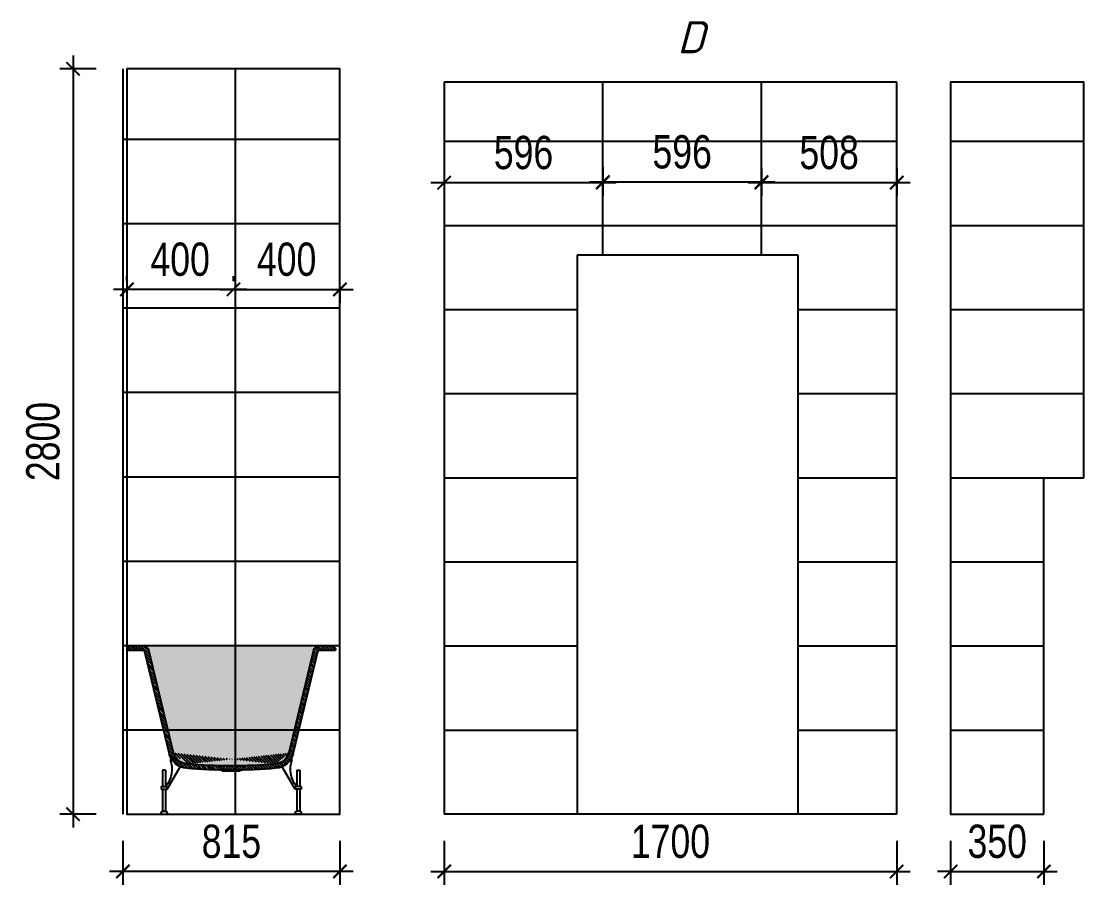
# Model space of a CAD drawing. Header units: metres. Extents: x -577923 to -19598, y 119734 to 247764.
# Drawn here: x -545239 to -541248, y 229113 to 232358 of the extents above; entities that cross this region are included whole.
import ezdxf

# ---------------------------------------------------------------- set-up
doc = ezdxf.new("R2010")
doc.units = ezdxf.units.M
doc.layers.add('dim', color=4, linetype='Continuous')
doc.layers.add('Sanitari', color=144, linetype='Continuous')
doc.styles.add('ISO', font='isocpeui.ttf')
doc.styles.add('KOTE', font='romrust.shx', dxfattribs={"width": 0.8})
doc.dimstyles.new('ayala 50', dxfattribs={"dimscale": 50, "dimtxt": 2.5, "dimasz": 1, "dimexe": 1, "dimexo": 2, "dimgap": 1, "dimtad": 1, "dimdec": 0, "dimzin": 9, "dimdsep": 46, "dimtxsty": 'KOTE', "dimblk": 'ARCHTICK', "dimcen": 0, "dimdle": 1, "dimclrd": 4, "dimclre": 4, "dimclrt": 3, "dimadec": 0, "dimazin": 0, "dimtfac": 0.666667, "dimtdec": 0, "dimtix": 1, "dimtmove": 2, "dimatfit": 0, "dimfxl": 1, "dimtvp": 1, "dimtolj": 1, "dimarcsym": 0})

# ---------------------------------------------------------------- blocks, each defined once
blk = doc.blocks.new('_ArchTick')
at = {"color": 0, "linetype": 'ByBlock', "const_width": 0.15}
blk.add_lwpolyline([(-0.5, -0.5), (0.5, 0.5)], dxfattribs=at)
blk = doc.blocks.new('*D811')
at = {"layer": 'Defpoints', "color": 0, "linetype": 'ByBlock', "transparency": 16777216}
for p in [(-544857.2, 232178.7), (-545044.7, 229378.7), (-544857.2, 229378.7)]:
    blk.add_point(p, dxfattribs=at)
at = {"layer": 'dim', "color": 4, "linetype": 'ByBlock', "lineweight": -2, "transparency": 16777216}
for p, q in [((-545044.7, 232228.7), (-545044.7, 229328.7)), ((-544957.2, 232178.7), (-545094.7, 232178.7)), ((-544957.2, 229378.7), (-545094.7, 229378.7))]:
    blk.add_line(p, q, dxfattribs=at)
at = {"layer": 'dim', "color": 4, "linetype": 'ByBlock', "lineweight": -2, "transparency": 16777216, "xscale": 50, "yscale": 50, "zscale": 50}
for p, rotation in [((-545044.7, 232178.7), 90), ((-545044.7, 229378.7), 270)]:
    blk.add_blockref('_ArchTick', p, dxfattribs=dict(at, rotation=rotation))
at = {"layer": 'dim', "color": 3, "linetype": 'ByBlock', "transparency": 16777216, "insert": (-545157.2, 230778.7), "char_height": 125, "attachment_point": 5, "rotation": 90, "style": 'KOTE'}
blk.add_mtext('\\A1;2800', dxfattribs=at)
blk = doc.blocks.new('*D816')
at = {"layer": 'Defpoints', "color": 0, "linetype": 'ByBlock', "transparency": 16777216}
for p in [(-543650.3, 229378.7), (-541950.2, 229378.7), (-541950.2, 229163.4)]:
    blk.add_point(p, dxfattribs=at)
at = {"layer": 'dim', "color": 4, "linetype": 'ByBlock', "lineweight": -2, "transparency": 16777216}
for p, q in [((-543650.3, 229278.7), (-543650.3, 229113.4)), ((-541950.2, 229278.7), (-541950.2, 229113.4)), ((-543700.3, 229163.4), (-541900.2, 229163.4))]:
    blk.add_line(p, q, dxfattribs=at)
at = {"layer": 'dim', "color": 4, "linetype": 'ByBlock', "lineweight": -2, "transparency": 16777216, "xscale": 50, "yscale": 50, "zscale": 50, "rotation": 180}
blk.add_blockref('_ArchTick', (-543650.3, 229163.4), dxfattribs=at)
at = {"layer": 'dim', "color": 4, "linetype": 'ByBlock', "lineweight": -2, "transparency": 16777216, "xscale": 50, "yscale": 50, "zscale": 50}
blk.add_blockref('_ArchTick', (-541950.2, 229163.4), dxfattribs=at)
at = {"layer": 'dim', "color": 3, "linetype": 'ByBlock', "transparency": 16777216, "insert": (-542800.3, 229275.9), "char_height": 125, "attachment_point": 5, "style": 'KOTE'}
blk.add_mtext('\\A1;1700', dxfattribs=at)
blk = doc.blocks.new('*D817')
at = {"layer": 'Defpoints', "color": 0, "linetype": 'ByBlock', "transparency": 16777216}
for p in [(-543650.3, 231906.7), (-543054.3, 231906.7), (-543054.3, 231751.4)]:
    blk.add_point(p, dxfattribs=at)
at = {"layer": 'dim', "color": 4, "linetype": 'ByBlock', "lineweight": -2, "transparency": 16777216}
for p, q in [((-543650.3, 231806.7), (-543650.3, 231701.4)), ((-543054.3, 231806.7), (-543054.3, 231701.4)), ((-543700.3, 231751.4), (-543004.3, 231751.4))]:
    blk.add_line(p, q, dxfattribs=at)
at = {"layer": 'dim', "color": 4, "linetype": 'ByBlock', "lineweight": -2, "transparency": 16777216, "xscale": 50, "yscale": 50, "zscale": 50, "rotation": 180}
blk.add_blockref('_ArchTick', (-543650.3, 231751.4), dxfattribs=at)
at = {"layer": 'dim', "color": 4, "linetype": 'ByBlock', "lineweight": -2, "transparency": 16777216, "xscale": 50, "yscale": 50, "zscale": 50}
blk.add_blockref('_ArchTick', (-543054.3, 231751.4), dxfattribs=at)
at = {"layer": 'dim', "color": 3, "linetype": 'ByBlock', "transparency": 16777216, "insert": (-543352.3, 231863.9), "char_height": 125, "attachment_point": 5, "style": 'KOTE'}
blk.add_mtext('\\A1;596', dxfattribs=at)
blk = doc.blocks.new('*D818')
at = {"layer": 'Defpoints', "color": 0, "linetype": 'ByBlock', "transparency": 16777216}
for p in [(-542458.3, 231906.7), (-542458.3, 231754), (-543054.3, 231712.5)]:
    blk.add_point(p, dxfattribs=at)
at = {"layer": 'dim', "color": 4, "linetype": 'ByBlock', "lineweight": -2, "transparency": 16777216}
for p, q in [((-543054.3, 231812.5), (-543054.3, 231804)), ((-542458.3, 231806.7), (-542458.3, 231704)), ((-543104.3, 231754), (-542408.3, 231754))]:
    blk.add_line(p, q, dxfattribs=at)
at = {"layer": 'dim', "color": 4, "linetype": 'ByBlock', "lineweight": -2, "transparency": 16777216, "xscale": 50, "yscale": 50, "zscale": 50, "rotation": 180}
blk.add_blockref('_ArchTick', (-543054.3, 231754), dxfattribs=at)
at = {"layer": 'dim', "color": 4, "linetype": 'ByBlock', "lineweight": -2, "transparency": 16777216, "xscale": 50, "yscale": 50, "zscale": 50}
blk.add_blockref('_ArchTick', (-542458.3, 231754), dxfattribs=at)
at = {"layer": 'dim', "color": 3, "linetype": 'ByBlock', "transparency": 16777216, "insert": (-542756.3, 231866.5), "char_height": 125, "attachment_point": 5, "style": 'KOTE'}
blk.add_mtext('\\A1;596', dxfattribs=at)
blk = doc.blocks.new('*D819')
at = {"layer": 'Defpoints', "color": 0, "linetype": 'ByBlock', "transparency": 16777216}
for p in [(-542458.3, 231906.7), (-541950.2, 231906.7), (-541950.2, 231751.4)]:
    blk.add_point(p, dxfattribs=at)
at = {"layer": 'dim', "color": 4, "linetype": 'ByBlock', "lineweight": -2, "transparency": 16777216}
for p, q in [((-542458.3, 231806.7), (-542458.3, 231701.4)), ((-541950.2, 231806.7), (-541950.2, 231701.4)), ((-542508.3, 231751.4), (-541900.2, 231751.4))]:
    blk.add_line(p, q, dxfattribs=at)
at = {"layer": 'dim', "color": 4, "linetype": 'ByBlock', "lineweight": -2, "transparency": 16777216, "xscale": 50, "yscale": 50, "zscale": 50, "rotation": 180}
blk.add_blockref('_ArchTick', (-542458.3, 231751.4), dxfattribs=at)
at = {"layer": 'dim', "color": 4, "linetype": 'ByBlock', "lineweight": -2, "transparency": 16777216, "xscale": 50, "yscale": 50, "zscale": 50}
blk.add_blockref('_ArchTick', (-541950.2, 231751.4), dxfattribs=at)
at = {"layer": 'dim', "color": 3, "linetype": 'ByBlock', "transparency": 16777216, "insert": (-542204.3, 231863.9), "char_height": 125, "attachment_point": 5, "style": 'KOTE'}
blk.add_mtext('\\A1;508', dxfattribs=at)
blk = doc.blocks.new('*D820')
at = {"layer": 'Defpoints', "color": 0, "linetype": 'ByBlock', "transparency": 16777216}
for p in [(-544842.2, 231350.4), (-544842.2, 231280.7), (-544442.1, 231280.7)]:
    blk.add_point(p, dxfattribs=at)
at = {"layer": 'dim', "color": 4, "linetype": 'ByBlock', "lineweight": -2, "transparency": 16777216}
for p, q in [((-544842.2, 231380.7), (-544842.2, 231400.4)), ((-544442.1, 231380.7), (-544442.1, 231400.4)), ((-544392.1, 231350.4), (-544892.2, 231350.4))]:
    blk.add_line(p, q, dxfattribs=at)
at = {"layer": 'dim', "color": 4, "linetype": 'ByBlock', "lineweight": -2, "transparency": 16777216, "xscale": 50, "yscale": 50, "zscale": 50, "rotation": 180}
blk.add_blockref('_ArchTick', (-544842.2, 231350.4), dxfattribs=at)
at = {"layer": 'dim', "color": 4, "linetype": 'ByBlock', "lineweight": -2, "transparency": 16777216, "xscale": 50, "yscale": 50, "zscale": 50}
blk.add_blockref('_ArchTick', (-544442.1, 231350.4), dxfattribs=at)
at = {"layer": 'dim', "color": 3, "linetype": 'ByBlock', "transparency": 16777216, "insert": (-544642.2, 231462.9), "char_height": 125, "attachment_point": 5, "style": 'KOTE'}
blk.add_mtext('\\A1;400', dxfattribs=at)
blk = doc.blocks.new('*D821')
at = {"layer": 'Defpoints', "color": 0, "linetype": 'ByBlock', "transparency": 16777216}
for p in [(-544042.2, 231448.9), (-544042.2, 231350.4), (-544442.1, 231280.7)]:
    blk.add_point(p, dxfattribs=at)
at = {"layer": 'dim', "color": 4, "linetype": 'ByBlock', "lineweight": -2, "transparency": 16777216}
for p, q in [((-544442.1, 231380.7), (-544442.1, 231400.4)), ((-544492.1, 231350.4), (-543992.2, 231350.4)), ((-544042.2, 231348.9), (-544042.2, 231300.4))]:
    blk.add_line(p, q, dxfattribs=at)
at = {"layer": 'dim', "color": 4, "linetype": 'ByBlock', "lineweight": -2, "transparency": 16777216, "xscale": 50, "yscale": 50, "zscale": 50, "rotation": 180}
blk.add_blockref('_ArchTick', (-544442.1, 231350.4), dxfattribs=at)
at = {"layer": 'dim', "color": 4, "linetype": 'ByBlock', "lineweight": -2, "transparency": 16777216, "xscale": 50, "yscale": 50, "zscale": 50}
blk.add_blockref('_ArchTick', (-544042.2, 231350.4), dxfattribs=at)
at = {"layer": 'dim', "color": 3, "linetype": 'ByBlock', "transparency": 16777216, "insert": (-544242.2, 231462.9), "char_height": 125, "attachment_point": 5, "style": 'KOTE'}
blk.add_mtext('\\A1;400', dxfattribs=at)
blk = doc.blocks.new('*D826')
at = {"layer": 'Defpoints', "color": 0, "linetype": 'ByBlock', "transparency": 16777216}
for p in [(-541747.7, 229378.7), (-541397.7, 229378.7), (-541397.7, 229163.4)]:
    blk.add_point(p, dxfattribs=at)
at = {"layer": 'dim', "color": 4, "linetype": 'ByBlock', "lineweight": -2, "transparency": 16777216}
for p, q in [((-541747.7, 229278.7), (-541747.7, 229113.4)), ((-541397.7, 229278.7), (-541397.7, 229113.4)), ((-541747.7, 229163.4), (-541797.7, 229163.4)), ((-541747.7, 229163.4), (-541397.7, 229163.4)), ((-541397.7, 229163.4), (-541347.7, 229163.4))]:
    blk.add_line(p, q, dxfattribs=at)
at = {"layer": 'dim', "color": 4, "linetype": 'ByBlock', "lineweight": -2, "transparency": 16777216, "xscale": 50, "yscale": 50, "zscale": 50}
blk.add_blockref('_ArchTick', (-541747.7, 229163.4), dxfattribs=at)
at = {"layer": 'dim', "color": 4, "linetype": 'ByBlock', "lineweight": -2, "transparency": 16777216, "xscale": 50, "yscale": 50, "zscale": 50, "rotation": 180}
blk.add_blockref('_ArchTick', (-541397.7, 229163.4), dxfattribs=at)
at = {"layer": 'dim', "color": 3, "linetype": 'ByBlock', "transparency": 16777216, "insert": (-541572.7, 229275.9), "char_height": 125, "attachment_point": 5, "style": 'KOTE'}
blk.add_mtext('\\A1;350', dxfattribs=at)
blk = doc.blocks.new('*D1275')
at = {"color": 4, "linetype": 'ByBlock', "lineweight": -2, "transparency": 16777216}
for p, q in [((-544857.2, 229278.7), (-544857.2, 229113.4)), ((-544042.2, 229278.7), (-544042.2, 229113.4)), ((-543992.2, 229163.4), (-544907.2, 229163.4))]:
    blk.add_line(p, q, dxfattribs=at)
at = {"layer": 'Defpoints', "color": 0, "linetype": 'ByBlock', "transparency": 16777216}
for p in [(-544857.2, 229378.7), (-544042.2, 229378.7), (-544857.2, 229163.4)]:
    blk.add_point(p, dxfattribs=at)
at = {"color": 4, "linetype": 'ByBlock', "lineweight": -2, "transparency": 16777216, "xscale": 50, "yscale": 50, "zscale": 50, "rotation": 180}
blk.add_blockref('_ArchTick', (-544857.2, 229163.4), dxfattribs=at)
at = {"color": 4, "linetype": 'ByBlock', "lineweight": -2, "transparency": 16777216, "xscale": 50, "yscale": 50, "zscale": 50}
blk.add_blockref('_ArchTick', (-544042.2, 229163.4), dxfattribs=at)
at = {"color": 3, "linetype": 'ByBlock', "transparency": 16777216, "insert": (-544449.7, 229275.9), "char_height": 125, "attachment_point": 5, "style": 'KOTE'}
blk.add_mtext('\\A1;815', dxfattribs=at)

msp = doc.modelspace()

# ---------------------------------------------------------------- hatches: boundary and pattern name
at = {"linetype": 'ByBlock'}
h = msp.add_hatch(color=1, dxfattribs=at)
h.set_gradient(color1=(128, 128, 128), rotation=180, one_color=1, tint=1, name='CYLINDER')
edge = h.paths.add_edge_path()
edge.add_ellipse((-544781.9, 229989.2), major_axis=(-22.4, 0), ratio=0.982143, start_angle=193.3925, end_angle=270, ccw=False)
edge.add_line((-544760.1, 229994.3), (-544666.8, 229609.5))
edge.add_ellipse((-544612.3, 229622.3), major_axis=(-56, 0), ratio=0.982143, start_angle=373.3925, end_angle=444.8793)
edge.add_ellipse((-544450.6, 231395.1), major_axis=(1868.3, 0), ratio=0.982143, start_angle=264.8793, end_angle=275.1207)
edge.add_ellipse((-544288.8, 229622.3), major_axis=(56, 0), ratio=0.982143, start_angle=275.1207, end_angle=346.6075)
edge.add_line((-544234.4, 229609.5), (-544141.1, 229994.3))
edge.add_ellipse((-544119.3, 229989.2), major_axis=(22.4, 0), ratio=0.982143, start_angle=90, end_angle=166.6075, ccw=False)
edge.add_line((-544121.8, 230011.2), (-544779.4, 230011.2))
at = {"layer": 'Sanitari'}
h = msp.add_hatch(dxfattribs=at)
h.set_pattern_fill('ANSI31', color=4, scale=2, style=0)
h.set_pattern_definition([(135.516164, (-537221.412, 202543.8826), (5.0289434, 4.9391409), [])])
edge = h.paths.add_edge_path()
edge.add_line((-544842.6, 229994.7), (-544781.9, 229994.7))
edge.add_ellipse((-544781.9, 229989.2), major_axis=(5.6, 0), ratio=0.982143, start_angle=373.3925, end_angle=450, ccw=False)
edge.add_line((-544776.4, 229990.4), (-544683.2, 229605.7))
edge.add_ellipse((-544612.3, 229622.3), major_axis=(72.8, 0), ratio=0.982143, start_angle=193.3925, end_angle=264.8793)
edge.add_ellipse((-544450.6, 231395.1), major_axis=(1885.1, 0), ratio=0.982143, start_angle=264.8793, end_angle=275.1207)
edge.add_ellipse((-544288.8, 229622.3), major_axis=(72.8, 0), ratio=0.982143, start_angle=-84.8793, end_angle=-13.3925)
edge.add_line((-544218, 229605.7), (-544124.7, 229990.4))
edge.add_ellipse((-544119.3, 229989.2), major_axis=(-5.6, 0), ratio=0.982143, start_angle=270, end_angle=346.6075, ccw=False)
edge.add_line((-544119.3, 229994.7), (-544058.6, 229994.7))
edge.add_ellipse((-544075.4, 229994.7), major_axis=(-16.8, 0), ratio=0.982143, start_angle=180, end_angle=270)
edge.add_line((-544075.4, 230011.2), (-544119.3, 230011.2))
edge.add_ellipse((-544119.3, 229989.2), major_axis=(22.4, 0), ratio=0.982143, start_angle=90, end_angle=166.6075)
edge.add_line((-544141.1, 229994.3), (-544234.4, 229609.5))
edge.add_ellipse((-544288.8, 229622.3), major_axis=(56, 0), ratio=0.982143, start_angle=275.1207, end_angle=346.6075, ccw=False)
edge.add_ellipse((-544450.6, 231395.1), major_axis=(1868.3, 0), ratio=0.982143, start_angle=264.8793, end_angle=275.1207, ccw=False)
edge.add_ellipse((-544612.3, 229622.3), major_axis=(56, 0), ratio=0.982143, start_angle=193.3925, end_angle=264.8793, ccw=False)
edge.add_line((-544666.8, 229609.5), (-544760.1, 229994.3))
edge.add_ellipse((-544781.9, 229989.2), major_axis=(-22.4, 0), ratio=0.982143, start_angle=193.3925, end_angle=270)
edge.add_line((-544781.9, 230011.2), (-544825.8, 230011.2))
edge.add_ellipse((-544825.8, 229994.7), major_axis=(16.8, 0), ratio=0.982143, start_angle=90, end_angle=180)

# ---------------------------------------------------------------- linework, layer by layer
at = {"color": 0, "linetype": 'ByBlock'}
for p, q in [((-544857.2, 232178.7), (-544857.2, 229378.7)), ((-544434.2, 229378.7), (-544434.2, 232178.7)), ((-541950.2, 232128.7), (-543650.3, 232128.7)), ((-543650.3, 232128.7), (-543650.3, 229378.7)), ((-543054.3, 231478.7), (-543054.3, 232128.7)), ((-542458.3, 231478.7), (-542458.3, 232128.7)), ((-541950.2, 229378.7), (-541950.2, 232128.7)), ((-541247.7, 232128.7), (-541747.7, 232128.7)), ((-544857.6, 231914.7), (-544042.6, 231914.7)), ((-543650.3, 231906.7), (-541950.2, 231906.7)), ((-541747.7, 231906.7), (-541247.7, 231906.7)), ((-544857.6, 231597.7), (-544042.6, 231597.7)), ((-543650.3, 231590.7), (-541950.2, 231590.7)), ((-541747.7, 231590.7), (-541247.7, 231590.7)), ((-542320.3, 231478.7), (-543150.3, 231478.7)), ((-543150.3, 231478.7), (-543150.3, 229378.7)), ((-542320.3, 229378.7), (-542320.3, 231478.7)), ((-544857.6, 231280.7), (-544042.6, 231280.7)), ((-543650.3, 231274.7), (-543150.3, 231274.7)), ((-542320.3, 231274.7), (-541950.2, 231274.7)), ((-541747.7, 231274.7), (-541247.7, 231274.7)), ((-544857.6, 230963.7), (-544042.6, 230963.7)), ((-543650.3, 230958.7), (-543150.3, 230958.7)), ((-542320.3, 230958.7), (-541950.2, 230958.7)), ((-541747.7, 230958.7), (-541247.7, 230958.7)), ((-544857.6, 230646.7), (-544042.6, 230646.7)), ((-543650.3, 230642.7), (-543150.3, 230642.7)), ((-542320.3, 230642.7), (-541950.2, 230642.7)), ((-541747.7, 230642.7), (-541247.7, 230642.7)), ((-541397.7, 229378.7), (-541397.7, 230642.7)), ((-541397.7, 230642.7), (-541247.7, 230642.7)), ((-544857.6, 230329.7), (-544042.6, 230329.7)), ((-543650.3, 230326.7), (-543150.3, 230326.7)), ((-542320.3, 230326.7), (-541950.2, 230326.7)), ((-541747.7, 230326.7), (-541397.7, 230326.7)), ((-544857.6, 230012.7), (-544042.6, 230012.7)), ((-543650.3, 230010.7), (-543150.3, 230010.7)), ((-542320.3, 230010.7), (-541950.2, 230010.7)), ((-541747.7, 230010.7), (-541397.7, 230010.7)), ((-544857.6, 229695.7), (-544042.6, 229695.7)), ((-543650.3, 229694.7), (-543150.3, 229694.7)), ((-542320.3, 229694.7), (-541950.2, 229694.7)), ((-541747.7, 229694.7), (-541397.7, 229694.7)), ((-541950.2, 229378.7), (-543650.3, 229378.7))]:
    msp.add_line(p, q, dxfattribs=at)
for points in [[(-544042.2, 232178.7), (-544042.2, 232178.7), (-544842.2, 232178.7), (-544842.2, 229378.7), (-544042.2, 229378.7), (-544042.2, 232178.7)], [(-541247.7, 230642.7), (-541247.7, 232128.7), (-541747.7, 232128.7), (-541747.7, 229378.7), (-541397.7, 229378.7)]]:
    msp.add_lwpolyline(points, dxfattribs=at)
at = {"layer": 'Sanitari'}
for p, q in [((-544842.6, 229994.7), (-544781.9, 229994.7)), ((-544781.9, 230011.2), (-544825.8, 230011.2)), ((-544119.3, 230011.2), (-544781.9, 230011.2)), ((-544666.8, 229609.5), (-544760.1, 229994.3)), ((-544141.1, 229994.3), (-544234.4, 229609.5)), ((-544075.4, 230011.2), (-544119.3, 230011.2)), ((-544119.3, 229994.7), (-544058.6, 229994.7)), ((-544776.4, 229990.4), (-544683.2, 229605.7)), ((-544218, 229605.7), (-544124.7, 229990.4)), ((-544691.4, 229472.2), (-544641.6, 229556.8)), ((-544675.4, 229586.5), (-544680.2, 229583.8)), ((-544209.8, 229472.2), (-544259.5, 229556.8)), ((-544225.8, 229586.5), (-544220.9, 229583.8)), ((-544697, 229543.7), (-544708.2, 229543.7)), ((-544708.2, 229543.7), (-544708.2, 229483.2)), ((-544697, 229543.7), (-544697, 229483.2)), ((-544484.2, 229540.4), (-544484.2, 229544)), ((-544417, 229540.4), (-544484.2, 229540.4)), ((-544417, 229544), (-544417, 229540.4)), ((-544204.2, 229543.7), (-544204.2, 229483.2)), ((-544204.2, 229543.7), (-544193, 229543.7)), ((-544193, 229543.7), (-544193, 229483.2)), ((-544713.8, 229483.2), (-544713.8, 229472.2)), ((-544713.8, 229483.2), (-544691.4, 229483.2)), ((-544691.4, 229483.2), (-544691.4, 229472.2)), ((-544187.4, 229483.2), (-544209.8, 229483.2)), ((-544209.8, 229483.2), (-544209.8, 229472.2)), ((-544187.4, 229483.2), (-544187.4, 229472.2)), ((-544713.8, 229472.2), (-544691.4, 229472.2)), ((-544708.2, 229472.2), (-544708.2, 229389.7)), ((-544697, 229472.2), (-544697, 229389.7)), ((-544187.4, 229472.2), (-544209.8, 229472.2)), ((-544204.2, 229472.2), (-544204.2, 229389.7)), ((-544193, 229472.2), (-544193, 229389.7)), ((-544713.8, 229384.2), (-544713.8, 229378.7)), ((-544713.8, 229378.7), (-544691.4, 229378.7)), ((-544708.2, 229389.7), (-544697, 229389.7)), ((-544691.4, 229384.2), (-544691.4, 229378.7)), ((-544209.8, 229384.2), (-544209.8, 229378.7)), ((-544187.4, 229378.7), (-544209.8, 229378.7)), ((-544193, 229389.7), (-544204.2, 229389.7)), ((-544187.4, 229384.2), (-544187.4, 229378.7))]:
    msp.add_line(p, q, dxfattribs=at)
at = {"layer": 'Sanitari', "extrusion": (0, 0, -1)}
for centre, major_axis, start_param, end_param in [((-544825.8, 229994.7), (16.8, 0), 3.141593, 4.712389), ((-544781.9, 229989.2), (-22.4, 0), 1.570796, 2.907849), ((-544781.9, 229989.2), (5.6, 0), -1.570796, -0.233743), ((-544119.3, 229989.2), (22.4, 0), 3.375336, 4.712389), ((-544119.3, 229989.2), (-5.6, 0), 0.233743, 1.570796), ((-544075.4, 229994.7), (-16.8, 0), 1.570796, 3.141593), ((-544612.3, 229622.3), (72.8, 0), 1.660169, 2.907849), ((-544612.3, 229622.3), (-56, 0), -1.481423, -0.233743), ((-544288.8, 229622.3), (56, 0), 0.233743, 1.481423), ((-544288.8, 229622.3), (-72.8, 0), 3.375336, 4.623016), ((-544773.4, 229547.1), (-100.4, 0), 2.760126, 3.847173), ((-544450.6, 231395.1), (1868.3, 0), 1.481423, 1.660169), ((-544127.8, 229547.1), (100.4, 0), 2.436013, 3.523059), ((-544450.6, 231395.1), (-1885.1, 0), 4.623016, 4.801762), ((-544708.2, 229384.2), (-5.6, 0), 0, 1.570796), ((-544697, 229384.2), (-5.6, 0), 1.570796, 3.141593), ((-544204.2, 229384.2), (5.6, 0), 3.141593, 4.712389), ((-544193, 229384.2), (-5.6, 0), 1.570796, 3.141593)]:
    msp.add_ellipse(centre, major_axis=major_axis, ratio=0.982143, start_param=start_param, end_param=end_param, dxfattribs=at)

# ---------------------------------------------------------------- texts
at = {"color": 0, "linetype": 'ByBlock', "insert": (-542671.5, 232357.9), "char_height": 120, "width": 155.458, "attachment_point": 3, "style": 'ISO'}
msp.add_mtext('D', dxfattribs=at)

# ---------------------------------------------------------------- dimensions: what is measured, and where the dimension line sits
at = {"color": 1, "linetype": 'ByBlock'}
dim = msp.add_linear_dim(base=(-544857.2, 229163.4), p1=(-544042.2, 229378.7), p2=(-544857.2, 229378.7), dimstyle='ayala 50', dxfattribs=at)
dim.commit()
dim.dimension.update_dxf_attribs({"geometry": '*D1275', "text_midpoint": (-544449.7, 229275.9)})
at = {"layer": 'dim', "color": 1, "linetype": 'ByBlock'}
dim = msp.add_linear_dim(base=(-545044.7, 229378.7), p1=(-544857.2, 232178.7), p2=(-544857.2, 229378.7), angle=90, dimstyle='ayala 50', dxfattribs=at)
dim.commit()
dim.dimension.update_dxf_attribs({"geometry": '*D811', "text_midpoint": (-545157.2, 230778.7)})
for base, p1, p2, picture, middle in [((-542458.3, 231754), (-543054.3, 231712.5), (-542458.3, 231906.7), '*D818', (-542756.3, 231866.5)), ((-543054.3, 231751.4), (-543650.3, 231906.7), (-543054.3, 231906.7), '*D817', (-543352.3, 231863.9)), ((-541950.2, 231751.4), (-542458.3, 231906.7), (-541950.2, 231906.7), '*D819', (-542204.3, 231863.9)), ((-544842.2, 231350.4), (-544442.1, 231280.7), (-544842.2, 231280.7), '*D820', (-544642.2, 231462.9)), ((-544042.2, 231350.4), (-544442.1, 231280.7), (-544042.2, 231448.9), '*D821', (-544242.2, 231462.9)), ((-541950.2, 229163.4), (-543650.3, 229378.7), (-541950.2, 229378.7), '*D816', (-542800.3, 229275.9)), ((-541397.7, 229163.4), (-541747.7, 229378.7), (-541397.7, 229378.7), '*D826', (-541572.7, 229275.9))]:
    dim = msp.add_linear_dim(base=base, p1=p1, p2=p2, dimstyle='ayala 50', dxfattribs=at)
    dim.commit()
    dim.dimension.update_dxf_attribs({"geometry": picture, "text_midpoint": middle})

doc.saveas('drawing.dxf')
